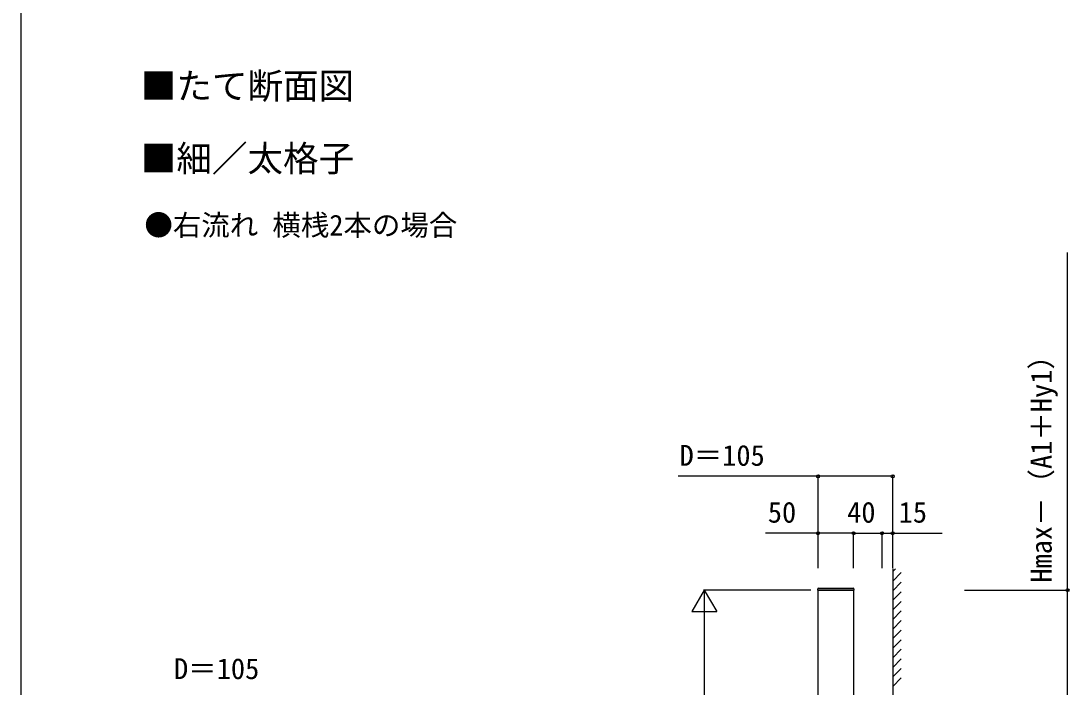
# Model space of a CAD drawing. Units: millimetres, scale not verified. Extents: x -1750 to 1750, y -2608 to 2592.
# Drawn here: x -1750 to -276, y -945 to -8 of the extents above; entities that cross this region are included whole.
import ezdxf
from ezdxf.enums import TextEntityAlignment as Align

# ---------------------------------------------------------------- set-up
doc = ezdxf.new("R2010")
doc.units = ezdxf.units.MM
doc.header["$LTSCALE"] = 14
for name, color, linetype in [('0-1_USER1', 3, 'Continuous'), ('0-3_YKK_12', 2, 'Continuous'), ('0-4_YKK_13', 4, 'Continuous'), ('0-5_YKK_D', 6, 'Continuous'), ('0-6_YKK_ZWAK', 7, 'Continuous'), ('0-7_YSS_K', 3, 'Continuous')]:
    doc.layers.add(name, color=color, linetype=linetype)
doc.styles.add('ＭＳ ゴシック', font='')
doc.styles.get('ＭＳ ゴシック').set_extended_font_data('MS Gothic')

msp = doc.modelspace()

# ---------------------------------------------------------------- linework, layer by layer
at = {"layer": '0-3_YKK_12'}
msp.add_lwpolyline([(-629.2, -1601), (-629.2, -808.5), (-579.2, -808.5), (-579.2, -1601)], dxfattribs=at)
at = {"layer": '0-4_YKK_13'}
for p, q in [((-579.7, -808.5), (-628.7, -808.5)), ((-628.61, -806), (-579.79, -806))]:
    msp.add_line(p, q, dxfattribs=at)
for points in [[(-628.7, -808.5), (-629.7, -808.5), (-629.6, -806.94)], [(-578.8, -806.94), (-578.7, -808.5), (-579.7, -808.5)]]:
    msp.add_lwpolyline(points, dxfattribs=at)
for centre, start, end in [((-628.61, -807), 90, 176.5), ((-579.79, -807), 3.5, 90)]:
    msp.add_arc(centre, 1, start, end, dxfattribs=at)
at = {"layer": '0-5_YKK_D'}
for p, q in [((-629.2, -777.5), (-629.2, -647.5)), ((-524.2, -777.5), (-524.2, -647.5)), ((-629.2, -777.5), (-629.2, -727.5)), ((-579.2, -777.5), (-579.2, -727.5)), ((-579.2, -777.5), (-579.2, -727.5)), ((-579.2, -728.5), (-539.2, -728.5)), ((-539.2, -777.5), (-539.2, -727.5)), ((-539.2, -777.5), (-539.2, -727.5)), ((-524.2, -777.5), (-524.2, -727.5)), ((-789.2, -808.5), (-806.7, -838.81)), ((-639.2, -808.5), (-790.2, -808.5)), ((-789.2, -808.5), (-771.7, -838.81)), ((-789.2, -808.5), (-789.2, -869.12)), ((-423.4, -808.5), (-277.4, -808.5)), ((-806.7, -838.81), (-771.7, -838.81)), ((-789.2, -843.5), (-789.2, -2073.5))]:
    msp.add_line(p, q, dxfattribs=at)
for points in [[(-278.4, -1183.5), (-278.4, -808.5), (-278.4, -333.68)], [(-524.2, -648.5), (-629.2, -648.5), (-826.06, -648.5)], [(-579.2, -728.5), (-629.2, -728.5), (-702.88, -728.5)], [(-539.2, -728.5), (-524.2, -728.5), (-454.61, -728.5)]]:
    msp.add_lwpolyline(points, dxfattribs=at)
for centre in [(-629.2, -648.5), (-524.2, -648.5), (-629.2, -728.5), (-579.2, -728.5), (-579.2, -728.5), (-539.2, -728.5), (-539.2, -728.5), (-524.2, -728.5), (-278.4, -808.5)]:
    msp.add_circle(centre, 2.12, dxfattribs=at)
at = {"layer": '0-6_YKK_ZWAK'}
msp.add_line((-1750, 2491.5), (-1750, -2608.5), dxfattribs=at)
at = {"layer": '0-7_YSS_K'}
for p, q in [((-524.2, -778.5), (-524.2, -1601)), ((-524.2, -782.47), (-520.23, -778.5)), ((-524.2, -795.94), (-512.2, -783.94)), ((-524.2, -809.41), (-512.2, -797.41)), ((-524.2, -822.88), (-512.2, -810.88)), ((-524.2, -836.35), (-512.2, -824.35)), ((-524.2, -849.82), (-512.2, -837.82)), ((-524.2, -863.29), (-512.2, -851.29)), ((-524.2, -876.76), (-512.2, -864.76)), ((-524.2, -890.23), (-512.2, -878.23)), ((-524.2, -903.7), (-512.2, -891.7)), ((-524.2, -917.17), (-512.2, -905.17)), ((-524.2, -930.64), (-512.2, -918.64)), ((-524.2, -944.11), (-512.2, -932.11))]:
    msp.add_line(p, q, dxfattribs=at)

# ---------------------------------------------------------------- texts
at = {"layer": '0-1_USER1', "style": 'ＭＳ ゴシック'}
for s, height, p in [('■たて断面図', 36.66, (-1581.51, -128.89)), ('■細／太格子', 36.66, (-1581.51, -230.88)), ('●右流れ 横桟2本の場合\u3000', 29.33, (-1576.45, -318.77))]:
    msp.add_text(s, height=height, dxfattribs=at).set_placement(p, align=Align.BOTTOM_LEFT)
at = {"layer": '0-5_YKK_D', "style": 'ＭＳ ゴシック'}
msp.add_text('Hmax－（A1＋Hy1）', height=29.33, rotation=90, dxfattribs=at).set_placement((-291.9, -798.09), align=Align.BOTTOM_LEFT)
for s, p in [('D＝105', (-823.93, -642.5)), ('50', (-699.84, -722.5)), ('40', (-588.29, -722.5)), ('15', (-515.84, -722.5)), ('D＝105', (-1534.73, -942.5))]:
    msp.add_text(s, height=29.33, dxfattribs=at).set_placement(p, align=Align.BOTTOM_LEFT)

doc.saveas('drawing.dxf')
